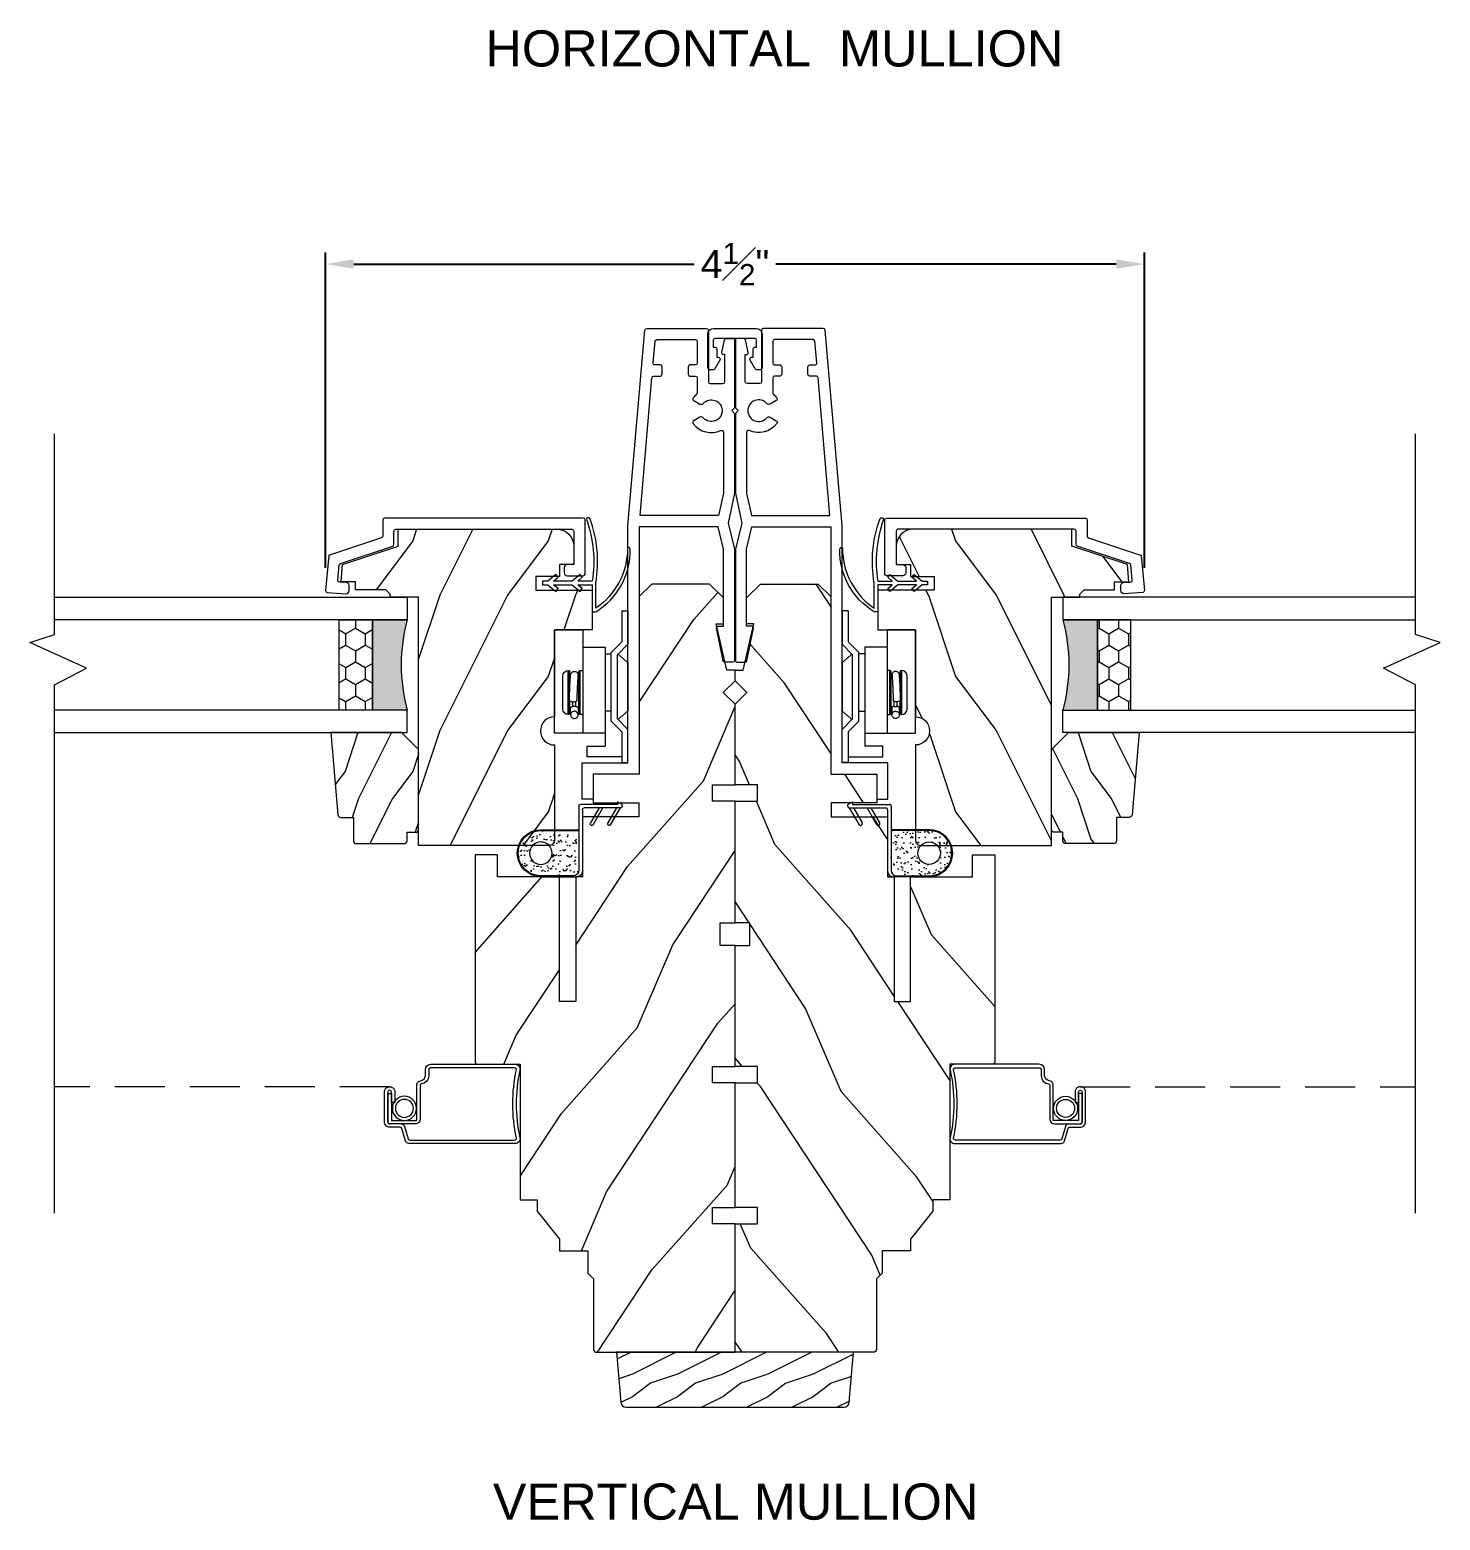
# Model space of a CAD drawing. Extents: x 77.4 to 85.2, y 4.6 to 21.3.
# Drawn here: x 77.38 to 85.18, y 4.63 to 12.88 of the extents above; entities that cross this region are included whole.
import ezdxf

# ---------------------------------------------------------------- set-up
doc = ezdxf.new("R2010")
doc.units = 0
doc.header["$MEASUREMENT"] = 0
doc.linetypes.add('DASHED', pattern=[0.4144736842105268, 0.2763157894736845, -0.1381578947368423])
doc.layers.get('0').update_dxf_attribs({"linetype": 'CONTINUOUS'})
doc.layers.get('DEFPOINTS').update_dxf_attribs({"linetype": 'CONTINUOUS'})
doc.layers.add('DIM', color=7, linetype='CONTINUOUS', lineweight=13)
doc.layers.add('PRODUCTS', color=7, linetype='CONTINUOUS', lineweight=13)
doc.styles.add('MECH', font='romans.shx', dxfattribs={"height": 0.5})
doc.styles.get("Standard").update_dxf_attribs({"font": 'arial.ttf'})
doc.dimstyles.get("Standard").update_dxf_attribs({"dimscale": 0, "dimtxt": 0.156, "dimasz": 0.156, "dimexe": 0.063, "dimexo": 0.125, "dimgap": 0.05, "dimtad": 0, "dimdec": 4, "dimzin": 0, "dimdsep": 46, "dimlunit": 4, "dimtxsty": 'Standard', "dimcen": 0.09, "dimclrd": 256, "dimclre": 256, "dimclrt": 256, "dimadec": 0, "dimazin": 0, "dimtfac": 0.75, "dimtdec": 4, "dimtix": 1, "dimtofl": 0, "dimtmove": 0, "dimatfit": 1, "dimfxl": 1, "dimfrac": 1, "dimtolj": 1, "dimtzin": 5, "dimarcsym": 0})
pattern_1 = [(270, (62.99798982438726, 79.09963365532953), (0.05412658749999998, -0.09375000000000001), [0.0625, -0.125]), (29.99999999999998, (62.99798982438726, 79.09963365532953), (0.05412658785479115, 0.09374999979516122), [0.06249999999999988, -0.1249999999999998]), (329.9999999999999, (62.99798982438726, 79.09963365532953), (0.1082531753547911, -2.048387838921289e-10), [-0.125, 0.06249999999999999])]

# ---------------------------------------------------------------- blocks, each defined once
blk = doc.blocks.new('*D17')
at = {"layer": 'DEFPOINTS', "color": 0, "ltscale": 2, "transparency": 16777216}
for p in [(83.54640522124826, 11.58232051221852), (79.01687105980093, 9.776795660800161), (83.54640522124826, 9.775892405094432)]:
    blk.add_point(p, dxfattribs=at)
at = {"layer": 'DIM', "lineweight": -2, "ltscale": 2, "transparency": 16777216}
for p, q in [((79.01687105980093, 9.901795660800161), (79.01687105980093, 11.64532051221852)), ((83.54640522124826, 9.900892405094432), (83.54640522124826, 11.64532051221852)), ((79.17287105980094, 11.58232051221852), (81.05512005090854, 11.58232051221852)), ((83.39040522124826, 11.58232051221852), (81.50811527601086, 11.58232051221852))]:
    blk.add_line(p, q, dxfattribs=at)
at = {"layer": 'DIM', "ltscale": 2, "transparency": 16777216}
for points in [[(79.17287105980094, 11.60832051221852), (79.17287105980094, 11.55632051221852), (79.01687105980093, 11.58232051221852)], [(83.39040522124826, 11.60832051221852), (83.39040522124826, 11.55632051221852), (83.54640522124826, 11.58232051221852)]]:
    blk.add_solid(points, dxfattribs=at)
at = {"layer": 'DIM', "ltscale": 2, "transparency": 16777216, "insert": (81.2816176634597, 11.58232051221852), "char_height": 0.156, "attachment_point": 5}
blk.add_mtext('\\A1;4{\\H0.750000x;\\S1#2;}"', dxfattribs=at)
blk = doc.blocks.new('Frame-Colonial-Vert Profile-C-WC BLOCK')
at = {"ltscale": 2}
h = blk.add_hatch(dxfattribs=at)
h.set_pattern_fill('WOOD1', color=256, angle=30)
h.set_pattern_definition([(246.8699, (-0.1535898384862244, 1.066025403784439), (1.598076078555546, 3.232050873230267), [0.5, -4.5]), (236.5651, (0.5160254037844387, 1.106217782649107), (-0.366024019841683, -1.366026116725422), [1.118034, -1.118034]), (228.4349, (0.7660254037844387, 0.6732050807568877), (-1.232051982326068, -1.86602423823122), [0.6324559999999999, -2.529822])])
h.paths.add_polyline_path([(1.189000129699707, -0.8429985046386719), (1.095000267028809, -0.8429985046386719), (1.095000267028809, -0.779998779296875), (0.9700002670288086, -0.625), (0.9700002670288086, -0.5620002746582031), (0.814000129699707, -0.5620002746582031), (0.814000129699707, -0.437000274658203), (0.7820005416870117, -0.4059982299804686), (0.7820005416870117, -0.01599508566084595, 0.4142310210248008), (0.7660007476805487, 0), (0, 0), (0, -0.711359977722168), (0.125, -0.711359977722168), (0.125, -0.7563600540161133), (0.125, -0.8013601303100586), (0, -0.8013601303100586), (0, -1.490641593933105), (0.125, -1.490641593933105), (0.125, -1.535641670227051), (0.125, -1.580641746520996), (0, -1.580641746520996), (0, -2.250999999999976), (0.08199999999999363, -2.250999999999976), (0.08199999999999363, -2.375999999999976), (-1.110223024625157e-16, -2.375999999999976), (0, -3.049204038146968), (0.125, -3.049204038146968), (0.125, -3.094206038146979), (0.125, -3.139204038146943), (-1.110223024625157e-16, -3.139204038146943), (0, -3.584999084472657), (0.06499958038330089, -3.649999618530273), (0, -3.715000152587891), (-1.110223024625157e-16, -3.774005889892578), (0.04599952697753906, -3.774005889892578), (0.1040019989013672, -4.02900505065918), (0.06400203704833984, -4.02900505065918), (0.06400203704833984, -4.173004150390625), (0.1409978866577147, -4.25), (0.4609997329712315, -4.25), (0.5299997329711914, -4.180999999999982), (0.5299997329711914, -3.197998046875), (0.7839994430541992, -3.197998046875), (0.7839994430541992, -3.040000915527344), (0.531285285949707, -3.040000915527344), (0.531285285949707, -2.961997985839844), (0.8442850112915039, -2.961997985839844), (0.8442850112915039, -2.631000518798828), (0.8812848739624428, -2.631000518798828), (0.8812848739624428, -1.94100051879883), (0.9712848739624178, -1.94100051879883), (0.9712848739624178, -2.631000518798828), (1.313284873962402, -2.631000518798828), (1.313284873962402, -2.750999450683594), (1.438284873962402, -2.750999450683594), (1.438284873962402, -2.592998504638672), (1.438284873962402, -1.608997344970881, 0.41412871271231), (1.4222813980378, -1.592998504638672), (1.189000129699707, -1.592998504638672)])
blk.add_lwpolyline([(0.8442850112915039, -2.961997985839844), (0.8442850112915039, -2.631000518798828), (0.8812848739624428, -2.631000518798828), (0.8812848739624428, -1.94100051879883), (0.9712848739624178, -1.94100051879883), (0.9712848739624178, -2.631000518798828), (1.313284873962402, -2.631000518798828), (1.313284873962402, -2.750999450683594), (1.438284873962402, -2.750999450683594), (1.438284873962402, -2.592998504638672), (1.438284873962402, -1.608997344970703, 0.4141287127112057), (1.422281398037683, -1.592998504638672), (1.189000129699707, -1.592998504638672), (1.189000129699707, -0.8429985046386719), (1.095000267028809, -0.8429985046386719), (1.095000267028809, -0.779998779296875), (0.9700002670288086, -0.625), (0.9700002670288086, -0.5620002746582031), (0.814000129699707, -0.5620002746582031), (0.814000129699707, -0.4370002746582031), (0.7820005416870117, -0.4059982299804688), (0.7820005416870117, -0.01599884033203125, 0.4142997689483557), (0.7660007476806641, 0), (0.7660007476806641, 0), (0.7660007476806641, 0), (0, 0), (0, 0), (0, 0), (0, -0.711359977722168), (0.125, -0.711359977722168), (0.125, -0.7563600540161133), (0.125, -0.8013601303100586), (0, -0.8013601303100586), (0, -1.490641593933105), (0.125, -1.490641593933105), (0.125, -1.535641670227051), (0.125, -1.580641746520996), (0, -1.580641746520996), (0, -2.250999999999976), (0.08199999999999363, -2.250999999999976), (0.08199999999999363, -2.375999999999976), (0, -2.375999999999976), (0, -3.049204038146968), (0.125, -3.049204038146968), (0.125, -3.094206038146979), (0.125, -3.139204038146943), (0, -3.139204038146943), (0, -3.584999084472656), (0.06499958038330078, -3.649999618530273), (0, -3.715000152587891), (0, -3.774005889892578), (0.04599952697753906, -3.774005889892578), (0.1040019989013672, -4.02900505065918), (0.06400203704833984, -4.02900505065918), (0.06400203704833984, -4.173004150390625), (0.1409978866577148, -4.25), (0.4609997329712314, -4.25), (0.5299997329711914, -4.180999999999983), (0.5299997329711914, -3.197998046875), (0.7839994430541992, -3.197998046875), (0.7839994430541992, -3.040000915527344), (0.531285285949707, -3.040000915527344), (0.531285285949707, -2.961997985839844)], format="xyb", close=True)
blk = doc.blocks.new('Sash-Profile-C-WC Narrow BLOCK')
at = {"ltscale": 2}
h = blk.add_hatch(dxfattribs=at)
h.set_pattern_fill('WOOD1', color=256, scale=0.75, style=0)
h.set_pattern_definition([(216.8699, (0.3, 0.75), (2.249999938368339, 1.500000092447488), [0.375, -3.375]), (206.5651, (0.75, 0.5249999999999999), (-0.7499993684556807, -0.7500009820472855), [0.8385255, -0.8385255]), (198.4349, (0.75, 0.15), (-1.500000325944721, -0.749998802417031), [0.474342, -1.8973665])])
edge = h.paths.add_edge_path()
edge.add_line((-0.375, -0.326000000000036), (-0.3749999999999716, -0.4822504272460861))
edge.add_line((-0.3749999999999716, -0.4822504272460861), (-0.3597188162640634, -0.4822504272460861))
edge.add_line((-0.3597188162640634, -0.4822504272460861), (-0.3347188162640578, -0.5072504272460634))
edge.add_line((-0.3347188162640578, -0.5072504272460634), (-0.3347188162640578, -0.6739999999999924))
edge.add_line((-0.3347188162640578, -0.6739999999999924), (-0.2899999999999636, -0.6739999999999924))
edge.add_line((-0.2899999999999636, -0.6739999999999924), (-0.2899999999999636, -0.7537784979566737))
edge.add_line((-0.2899999999999636, -0.7537784979566737), (-0.1938173452905971, -0.7463158852398095))
edge.add_line((-0.1938173452905971, -0.7463158852398095), (-0.09399999999996567, -0.4390000000000072))
edge.add_line((-0.09399999999996567, -0.4390000000000072), (2.842170943040401e-14, -0.4390000000000072))
edge.add_line((2.842170943040401e-14, -0.4390000000000072), (0, 0.4390000000000072))
edge.add_arc((-0.09399999999999673, 0.4390000000000045), 0.09399999999999673, 1.624113028832491e-12, 89.9999999999984)
edge.add_line((-0.09399999999999409, 0.5330000000000013), (-0.1949999999999648, 0.5330000000000013))
edge.add_line((-0.1949999999999648, 0.5330000000000013), (-0.1949999999999648, 0.4529999999999887))
edge.add_line((-0.1949999999999648, 0.4529999999999887), (-0.2609999999999673, 0.4529999999999887))
edge.add_line((-0.2609999999999673, 0.4529999999999887), (-0.2609999999999673, 0.3229999999999933))
edge.add_line((-0.2609999999999673, 0.3229999999999933), (-0.3359999999999559, 0.3229999999999933))
edge.add_line((-0.3359999999999559, 0.3229999999999933), (-0.3359999999999559, 0.6350000000000051))
edge.add_line((-0.3359999999999559, 0.6350000000000051), (-0.5569999999999595, 0.6350000000000051))
edge.add_line((-0.5569999999999595, 0.6350000000000051), (-0.5569999999999595, 0.4260000000000019))
edge.add_line((-0.5569999999999595, 0.4260000000000019), (-1.037000000000035, 0.4260000000000019))
edge.add_arc((-1.115000000000038, 0.4260000000000019), 0.07800000000000296, -180, 0, ccw=False)
edge.add_line((-1.19300000000004, 0.4260000000000019), (-1.717999999999989, 0.4260000000000304))
edge.add_arc((-1.717999999999995, 0.3940000000000249), 0.03200000000000541, 89.99999999999046, 180.0000000000094)
edge.add_line((-1.75, 0.3940000000000197), (-1.749999999999972, -0.3260000000000076))
edge.add_line((-1.749999999999972, -0.3260000000000076), (-0.375, -0.326000000000036))
at = {"linetype": 'Continuous'}
blk.add_lwpolyline([(-0.375, -0.326000000000036), (-0.3749999999999716, -0.4822504272460861), (-0.3597188162640634, -0.4822504272460861), (-0.3347188162640578, -0.5072504272460634), (-0.3347188162640578, -0.6739999999999924), (-0.2899999999999636, -0.6739999999999924), (-0.2899999999999636, -0.7537784979566737), (-0.1938173452905971, -0.7463158852398095), (-0.09399999999996567, -0.4390000000000072), (2.842170943040401e-14, -0.4390000000000072), (0, 0.4390000000000072, 0.4142135623730786), (-0.09399999999999409, 0.5330000000000013), (-0.1949999999999648, 0.5330000000000013), (-0.1949999999999648, 0.4529999999999887), (-0.2609999999999673, 0.4529999999999887), (-0.2609999999999673, 0.3229999999999933), (-0.3359999999999559, 0.3229999999999933), (-0.3359999999999559, 0.6350000000000051), (-0.5569999999999595, 0.6350000000000051), (-0.5569999999999595, 0.4260000000000019), (-1.037000000000035, 0.4260000000000019, -1), (-1.19300000000004, 0.4260000000000019), (-1.717999999999989, 0.4260000000000304, 0.4142135623731917), (-1.75, 0.3940000000000197), (-1.749999999999972, -0.3260000000000076)], format="xyb", close=True, dxfattribs=at)
blk = doc.blocks.new('3566-Sash-Narrow BLOCK')
blk.add_lwpolyline([(-0.1452602907973528, -0.8588859472698935), (-0.1443570350916161, -0.8588072347461875), (-0.3381236048428207, -0.8756926589046614, -0.4203264625170721), (-0.3489816609256025, -0.8664506203914115), (-0.3562143223697944, -0.7630187429303845, -0.4348123749609328), (-0.3402866417665109, -0.745938396628155), (-0.3102762109102741, -0.745938396628155, -0.3939104756149421), (-0.2943485303069906, -0.7607911990779002), (-0.2916685941539754, -0.7991160715913601, 0.4203264625170764), (-0.2808105380711936, -0.8083581101046136), (-0.1972215707850182, -0.800266544044927, 0.2965835828286902), (-0.188713746331473, -0.7934825905182947), (-0.09255150775646825, -0.5042889654842106, -0.3230253044241456), (-0.08308218158319391, -0.497458582901853), (-0.00997910898499299, -0.4974585829018565, 0.4142135623731037), (0, -0.4874794739168635), (0, 0.4874794739168635, 0.4142135623730951), (-0.00997910898499299, 0.497458582901853), (-0.1856114271208753, 0.497458582901853, 0.4142135623730993), (-0.1955905361058399, 0.4874794739168635), (-0.1955905361058399, 0.4605358796573853, -0.4142135623731004), (-0.2115571104818343, 0.4445693052813979), (-0.2414944374368133, 0.4445693052813979, -0.4142135623730869), (-0.2574610118128078, 0.4605358796573853), (-0.2574610118128078, 0.5493499496238137, -0.4142135623731037), (-0.2474819028278148, 0.5593290586088031), (0.0518913667219465, 0.5593290586088031, -0.4142135623730951), (0.06187047570693949, 0.5493499496238137), (0.06187047570693949, -0.5493499496238137, -0.4142135623730951), (0.0518913667219465, -0.5593290586088031), (-0.03845600471200328, -0.5593290586088031, 0.328454825572407), (-0.04798532591232174, -0.5663459634152588)], format="xyb", close=True)
blk = doc.blocks.new('Glazing Bead-2227-Casement BLOCK')
at = {"ltscale": 2}
h = blk.add_hatch(dxfattribs=at)
h.set_pattern_fill('WOOD1', color=256, scale=0.375)
h.set_pattern_definition([(216.8699, (0.15, 0.375), (1.124999969184169, 0.7500000462237438), [0.1875, -1.6875]), (206.5651, (0.375, 0.2625), (-0.3749996842278404, -0.3750004910236427), [0.41926275, -0.41926275]), (198.4349, (0.375, 0.07500000000000001), (-0.7500001629723605, -0.3749994012085155), [0.237171, -0.9486832500000001])])
h.paths.add_polyline_path([(5.551115123125783e-17, 0.3909999999999982), (-0.09399999999999409, 0.4849999999999994), (-0.5350000000000072, 0.4849999999999994, 0.4142135623730951), (-0.5510000000000161, 0.4689999999999905), (-0.5510000000000161, 0.421999999999997), (-0.5980000000000096, 0.421999999999997, 0.4142135623730951), (-0.6140000000000043, 0.4060000000000024), (-0.6140000000000043, 0.1409999999999947, 0.4142135623730951), (-0.5980000000000096, 0.125), (-0.4689999999999941, 0.125), (-0.4689999999999941, 0.05484215458977448, 0.3923998367047263), (-0.4541996214292116, 0.03888718958114623), (0, 5.551115123125783e-17)])
blk.add_lwpolyline([(-0.5980000000000132, 0.421999999999997), (-0.5510000000000161, 0.421999999999997), (-0.5510000000000161, 0.4690000000000012, -0.414213562373095), (-0.5349999999999966, 0.4849999999999994), (-0.09399999999999409, 0.4849999999999994), (0, 0.3909999999999982), (0, 0), (-0.4541996214292112, 0.03888718958114623, -0.3923998367046706), (-0.4689999999999941, 0.05484215458977104), (-0.4689999999999941, 0.125), (-0.5980000000000132, 0.125, -0.414213562373095), (-0.6140000000000043, 0.1409999999999982), (-0.6140000000000043, 0.4059999999999988, -0.414213562373095)], format="xyb", close=True)
blk = doc.blocks.new('C-WC-Sash WS BLOCK')
at = {"linetype": 'Continuous'}
blk.add_lwpolyline([(0.1695594787597656, 0), (0.1695594787597656, -0.08043418959009063), (0.1910781860351562, -0.05503368377685458), (0.2069091796875, -0.06725406646728516), (0.1695613861083984, -0.1113424301147452), (0.1695613861083984, -0.2140903472900391), (0.1910781860351562, -0.1886920928955078), (0.2069091796875, -0.2009124755859375), (0.1695613861083984, -0.2450008392333984), (0.1695613861083984, -0.2750015258789062), (0.1495609283447266, -0.2750015258789062), (0.1495609283447266, -0.2450008392333984), (0.112213134765625, -0.2009124755859375), (0.1280441284179688, -0.1886920928955078), (0.1495609283447266, -0.21409034729004), (0.1495609283447266, -0.1113424301147479), (0.112213134765625, -0.06725406646728427), (0.1280441284179688, -0.05503368377685458), (0.1495609283447266, -0.0804319381713885), (0.1495609283447266, -8.881784197001252e-16), (0, 0), (0, 0.01899909973144531, -0.2689186551245049), (0.3458986282348633, 0.2095889474290482, -0.8383699535702687), (0.3513813018798828, 0.1949071313279731, 0.2502957280725493), (0.02000045776367188, 0.01899909973144531), (0.158787727355957, 0.01899909973144531, -0.1315983022414413), (0.5167245864868164, -0.01290893554687411, -0.6866385704411319), (0.5112552642822266, -0.03154945373535156, 0.1242058799348433)], format="xyb", close=True, dxfattribs=at)
blk = doc.blocks.new('Weather Strip-Casement Frame-Vert BLOCK')
h = blk.add_hatch()
h.set_pattern_fill('AR-SAND', color=256, scale=0.03, style=0)
h.set_pattern_definition([(37.50000000000001, (-277.8777295655356, 6.981486637016759), (-0.001889800743288245, 0.05780471307039476), [0, -0.0456, 0, -0.051, 0, -0.04875]), (7.499999999999999, (-277.8777295655356, 6.981486637016759), (0.05309330115803181, 0.0846643819568922), [0, -0.0246, 0, -0.0411, 0, -0.01575]), (327.5, (-277.9146295655356, 6.981486637016759), (0.09342425585254485, 0.0001697716061089483), [0, -0.015, 0, -0.054, 0, -0.0705]), (317.5, (-277.9146295655356, 6.981486637016759), (0.0901837981371688, 0.02633026694802748), [0, -0.0075, 0, -0.03539999999999999, 0, -0.0405])])
h.paths.add_polyline_path([(-0.02000052981611045, 0.3349997537410001, 0.4142135623730949), (-0.05000186221292324, 0.3650010861378129), (-0.2300041855963204, 0.3650010861329958, 1), (-0.2300041855930307, 0.1150001854227881), (-0.02000052982094759, 0.1150001854373413)])
h.paths.add_polyline_path([(-0.2925041855929749, 0.2400006357778919, -1), (-0.1675041855929749, 0.2400006357778919, -1)], flags=16)
at = {"linetype": 'Continuous'}
for p, q in [((-0.05000132455239736, 0.3650010861329953), (-0.230002278230188, 0.3650010861329953)), ((-0.2300003708746772, 0.3699983575549828), (-0.03000079473144979, 0.3699983575549828)), ((-0.02000052982094758, -0.02000052982097422), (-0.02000052982094758, 0.3350002914015366)), ((0, -8.881784197001252e-16), (0, 0.3400013775345307)), ((-0.230002278230188, 0.1150001854373413), (-0.02000052982094758, 0.1150001854373413)), ((-0.2300003708746772, 0.1099990993043445), (-0.02000052982094758, 0.1099990993043445)), ((0.04812448673595782, 0.0854914884260598), (0.04958933576347135, 0.08622772765082587)), ((0.05877706722901621, 0.08348685779075105), (0.1131462358869157, -0.010000264910488)), ((0.1447225062651682, 0.08466369613707503), (0.146250298024313, 0.08557159735725328)), ((0.1558729065449143, 0.0830691469352498), (0.2099998410537296, -0.010000264910488)), ((0.09260210974713345, -0.010000264910488), (0.04437844052495166, 0.07292201565091005)), ((0.1894557149139473, -0.010000264910488), (0.1415353152170269, 0.07239940024265756)), ((0.1938502619964879, -0.03000079473146045), (-0.01000026491044537, -0.03000079473146045)), ((0.2099998410537296, -0.010000264910488), (0.01000026491050221, -0.010000264910488)), ((0.2200001059642318, -0.03000079473146045), (0.1938502619964879, -0.04478089253641304)), ((0.1938502619964879, -0.04478089253641304), (0.1938502619964879, -0.03000079473146045)), ((0.2200001059642318, -0.02000052982097422), (0.2200001059642318, -0.03000079473146045))]:
    blk.add_line(p, q, dxfattribs=at)
blk.add_circle((-0.2300041855929749, 0.2400006357778919), 0.0625)
for centre, radius, start, end in [((-0.2300003708746772, 0.2399987284296632), 0.129999629125319, 90, 270), ((-0.2300041855929749, 0.2400006357778919), 0.1250004503551038, 89.99999999666495, 270.0008742675488), ((-0.05000186221292324, 0.3349997537410001), 0.03000133239681281, 0.001026810377740836, 89.99897318962074), ((-0.0300013324590509, 0.3399989323566128), 0.0300013325586931, 0.004669738411206273, 89.99897306156967), ((0.0521579947732107, 0.077446444426295), 0.008999551102398041, 116.6276099089377, 210.1814022692647), ((0.05272367277166268, 0.07996477367681276), 0.007003474920470402, 30.19239483999417, 116.5859789642918), ((0.1493146305234063, 0.07692403065390341), 0.00899944592708047, 120.6816456020791, 210.1832767663523), ((0.1498208065897302, 0.07954917223716684), 0.007001295290346456, 30.18280166815399, 120.66238333239), ((0.009999358653203672, -9.062573118612249e-07), 0.009999358694243463, 179.9948071950625, 270.0051928049315), ((-0.01000117116780075, -0.02000143607828697), 0.009999358694243463, 179.9948071950625, 270.0051928049315), ((0.2100007473110281, -0.01999962356366325), 0.009999358694242573, 359.9948071950623, 90.00519280493148)]:
    blk.add_arc(centre, radius, start, end, dxfattribs=at)
blk = doc.blocks.new('C-WC-FRAME CLADDING (JAMB w BM)')
blk.add_lwpolyline([(-0.4928906055037032, -1.389000000000067), (-0.5279999999995084, -1.244000000000142), (-0.5279999999995084, -0.6290000000000191, -0.414213562373147), (-0.5179999999995175, -0.6190000000000282), (-0.4741896023439836, -0.6190000000000282, -0.3572261466048653), (-0.4643857804598497, -0.6270289402685876), (-0.4281757554825276, -0.8071333935417897, -0.4703402862644739), (-0.4379999999995334, -0.8190000000000168), (-0.4659999999996103, -0.8190000000000168), (-0.4659999999996103, -1.244000000000199), (-0.4365037768262141, -1.369000000000028), (0, -1.369000000000028), (0, 0), (0.2539999999999623, 0), (0.2539999999999623, 0.1379999999999768), (0.3159999999999741, 0.1379999999999768), (0.3159999999999741, -0.06200000000001182), (0.06200000000001182, -0.06200000000001182), (0.06200000000001182, -1.375999999999976), (-0.0319718355377745, -2.456930070967076, -0.3871887601088884), (-0.04192848999576881, -2.466000000000008), (-0.3729999999997062, -2.465999999999951, -0.4142135623730951), (-0.3829999999996971, -2.45599999999996), (-0.3829999999996971, -2.171000000000276, 0.414213562373043), (-0.392999999999688, -2.161000000000286), (-0.4629999999996244, -2.161000000000286, 0.4142135623730951), (-0.4729999999996153, -2.171000000000276), (-0.4729999999996153, -2.32100000000014), (-0.4670029040022996, -2.32100000000014, -0.4740205020356507), (-0.4572018392470909, -2.332984724077789), (-0.4713768997028751, -2.402984724077726, -0.356833230770885), (-0.4811779644580838, -2.411000000000058), (-0.5179999999995175, -2.411000000000058, -0.4142135623730951), (-0.5279999999995084, -2.401000000000067), (-0.5279999999995084, -2.026000000000465), (-0.5129999999995221, -2.011000000000422), (-0.5279999999995084, -1.996000000000436), (-0.5279999999995084, -1.556990195135768, -0.04938898902105721), (-0.5278058067564189, -1.555029033784422), (-0.4928906055037032, -1.389000000000067)], format="xyb")
blk.add_lwpolyline([(-0.30239254687109, -1.955223660930926, 0.4406487575339165), (-0.2992133099846228, -1.940810139651376, 0.3662473251387003), (-0.4516818181813846, -1.900960797744915, -0.551932892222722), (-0.4659999999996103, -1.891941191002672), (-0.4659999999996103, -1.556990195135768, -0.04938898902115872), (-0.4658058067565207, -1.555029033784422), (-0.4379999999996471, -1.430999999999983), (-0.005407572093588442, -1.430999999999983), (-0.06958098088597353, -2.192930070967293, -0.3871887601088884), (-0.07953763534402469, -2.202000000000226), (-0.117024036853536, -2.202000000000226, 0.414213562373121), (-0.1270240368535269, -2.212000000000216), (-0.1270240368535269, -2.25400000000019, 0.4142135623731212), (-0.117024036853536, -2.264000000000181), (-0.0871974190214928, -2.264000000000181, -0.4417648538639267), (-0.07724076456349849, -2.27493007096723), (-0.08845020409148674, -2.394930070967121, -0.3871887601088884), (-0.09840685854948106, -2.404000000000053), (-0.3109999999997513, -2.404000000000053, -0.4142135623729389), (-0.3209999999997422, -2.394000000000062), (-0.3209999999997422, -2.274000000000171, -0.4142135623730951), (-0.3109999999997513, -2.264000000000181), (-0.2809999999997785, -2.264000000000181, 0.4142135623730951), (-0.2709999999997876, -2.25400000000019), (-0.2709999999997876, -2.212000000000216, 0.4142135623730951), (-0.2809999999997785, -2.202000000000226), (-0.3109999999997513, -2.202000000000226, -0.414213562373069), (-0.3209999999997422, -2.192000000000235), (-0.3209999999997422, -2.10938699101024, -0.2134217652832862), (-0.3176666666664119, -2.101933431085229, 0.05707814511781176), (-0.2992133099846228, -2.081189860349525, 0.4406487575335143), (-0.30239254687109, -2.066776339069975), (-0.3353603896929371, -2.047742346142115, 0.3563939586925249), (-0.3540883117542535, -2.050786181759179, -2.636887572711157), (-0.3540883117543103, -1.971213818241665, 0.3563939586924472), (-0.3353603896929371, -1.974257653858729)], format="xyb", close=True)
blk = doc.blocks.new('Screen-Frame Aluminum BLOCK')
blk.add_lwpolyline([(0.1086269361397569, -0.630270928801167, 0.333390721706602), (0.09435402392884384, -0.6111084533489475), (0.026136456105462, -0.5907202733011445, -0.3343656451637382), (0.01900000000000546, -0.5811390355750348), (0.01900000000000546, -0.003000000000042746, -0.3796156333285436), (0.03000000000000114, 0.007999999999981355, 0.1096236335789763), (0.4080000000000155, 0.007999999999981355, -0.3819406603298541), (0.4190000000000111, -0.003000000000014325), (0.4190000000000111, -0.4664841322398274, -0.3793587876943186), (0.4080000000000155, -0.4774841322398515), (0.3749778618868618, -0.4774841322398515, 0.3879487536236223), (0.3292287432446983, -0.5186501202151987, -0.450039698228427), (0.3222279288151242, -0.5244841322398486), (0.1376269361397533, -0.5244841322398486, 0.428927624524485), (0.1086269361397569, -0.5534841322398449), (0.1086269361397569, -0.6944841322398361, 0.4649657458081206), (0.1176269361397715, -0.7034841322398222), (0.2768601893226048, -0.7034841322398222), (0.2768601893226048, -0.6844841322398452), (0.1276269361397624, -0.6844841322398452), (0.1276269361397624, -0.5434841322398256), (0.3180000000000121, -0.5434841322398256, 0.4500136066845264), (0.3480000000000132, -0.5184841322398483, -0.3297948542621193), (0.3740000000000236, -0.4964841322398286), (0.4080000000000155, -0.4964841322398286, 0.414213562373095), (0.4380000000000166, -0.4664841322398274), (0.4380000000000166, -2.208886081689343e-05, 0.500619868924907), (0.4070486091093528, 0.02696364646840266, -0.1115300309248687), (0.0309559130529351, 0.02698476663633187, 0.4975730943278163), (0, 0), (0, -0.5875874011301505, 0.3314939011365562), (0.01427291221020255, -0.6067498765821426), (0.08249048003466442, -0.6271380566331004, -0.331493901136544), (0.08962693613975148, -0.6367192943590965), (0.0896269361397799, -0.6924841322398549, 0.414213562373095), (0.1196269361397526, -0.7224841322398561), (0.2842279288151133, -0.7224841322398277, 1.054015662654757), (0.2842279288151133, -0.6654841322398397), (0.2262626903878697, -0.6654841322398397), (0.2262626903878697, -0.6844841322398452), (0.285227928815118, -0.6844841322398452, -1.067592559345529), (0.285227928815118, -0.7034841322398222), (0.1186269361397763, -0.7034841322398506, -0.4292392643948575), (0.1086269361397569, -0.6924841322398265)], format="xyb")
at = {"ltscale": 2}
blk.add_circle((0.194261323917658, -0.6122554400368161), 0.06663438777788927, dxfattribs=at)
blk.add_circle((0.194261323917658, -0.6122554400368161), 0.049809)
blk = doc.blocks.new('1.3125 INT MULL COVER & SIMULITE')
at = {"ltscale": 2}
h = blk.add_hatch(dxfattribs=at)
h.set_pattern_fill('WOOD1', color=256, scale=0.25, style=0)
h.set_pattern_definition([(216.8699, (-16.43674128462442, 92.14056527272254), (0.749999979456113, 0.5000000308158292), [0.125, -1.125]), (206.5651, (-16.28674128462433, 92.06556527272255), (-0.2499997894852269, -0.2500003273490952), [0.2795085, -0.2795085]), (198.4349, (-16.28674128462433, 91.94056527272255), (-0.5000001086482403, -0.249999600805677), [0.158114, -0.6324555000000001])])
h.paths.add_polyline_path([(-0.656041402988656, 0), (-0.6318768741913418, -0.2762018280251923, 0.3888787318530178), (-0.6009948385504965, -0.3045000000000186), (0.6014097554610683, -0.3045000000000186, 0.388878731852925), (0.6322917911019125, -0.2762018280252023), (0.6564563198993165, 0)])
blk.add_lwpolyline([(0.6564585970113441, 0), (-0.6560414029886559, 0), (-0.6318768741913416, -0.2762018280251937, 0.3888787318529875), (-0.6009948385504984, -0.3045000000000186), (0.60140975546107, -0.3045000000000186, 0.3888787318529902), (0.6322917911019132, -0.2762018280251937), (0.6564608654583637, 5.195597765350612e-05)], format="xyb", dxfattribs=at)
blk = doc.blocks.new('MULL COVER')
at = {"linetype": 'Continuous'}
blk.add_lwpolyline([(-0.1200001239776611, 0.01000022888183594), (-0.1200001239776611, 0.04899978637695312), (-0.1099998950958252, 0.04899978637695312, 0.4141712792022145), (-0.09999966621398926, 0.05900001525878906), (-0.09999966621398926, 0.1049995422363281), (-0.09232115745544434, 0.1049995422363281, 0.577400806287009), (-0.08366084098815918, 0.1199989318847656), (-0.111950159072876, 0.1690006256103516, 0.2680309842030749), (-0.1206104755401611, 0.1739997863769531), (-0.1399996280670166, 0.1739997863769531, 0.4141712792022145), (-0.1499998569488525, 0.1639995574951172), (-0.1499998569488525, -0.02300071716308594, 0.4142067381344207), (-0.1179993152618408, -0.05500030517578125), (0.1180002689361572, -0.05500030517578125, 0.4142023737285856), (0.1500003337860107, -0.02300071716308594), (0.1500003337860107, 0.1639995574951172, 0.4141712792022146), (0.1400001049041748, 0.1739997863769531), (0.1206109523773193, 0.1739997863769531, 0.2680309842030629), (0.1119506359100342, 0.1690006256103516), (0.08366084098815918, 0.1199989318847656, 0.577400806287009), (0.09232115745544434, 0.1049995422363281), (0.1000001430511475, 0.1049995422363281), (0.1000001430511475, 0.05900001525878906, 0.4141712792022145), (0.1100003719329834, 0.04899978637695312), (0.1200001239776611, 0.04899978637695312), (0.1200001239776611, 0.01000022888183594, -0.4141712792022145), (0.1099998950958252, 0), (-0.1099998950958252, 0, -0.4140759107381481)], format="xyb", close=True, dxfattribs=at)
blk = doc.blocks.new('FRCH CSMT ADJ STUD')
at = {"ltscale": 2}
for p, q in [((-0.733877711198204, 0.3930453482698653), (-0.7338777111982039, 0.4279971932046322)), ((-0.7338777111982039, 0.4279971932046322), (-0.549622383823646, 0.4279971932046323)), ((-0.1813917844220327, 0.4279971932046323), (-0.4474660435608371, 0.4279971932046323)), ((0.1060185324658391, 0.4279971932046323), (-0.07923544415922379, 0.4279971932046323)), ((-0.5699591116182319, 0.1777073925338613), (-0.5699591116182319, 0.02139750563802081)), ((-4.295824567235318e-06, 0.0213975056380066), (-4.295824567179807e-06, 0.1777097104814089)), ((-0.5699591116182319, 0.02139750563802081), (-4.295824567235318e-06, 0.0213975056380066))]:
    blk.add_line(p, q, dxfattribs=at)
at = {"linetype": 'Continuous', "lineweight": 15}
for p, q in [((-0.549622383823646, 0.4279971932046323), (-0.4906997344815522, 0.3690754226968096)), ((-0.1381580935022271, 0.3690754226968096), (-0.07923544415922379, 0.4279971932046323)), ((0.1060185324658391, 0.3930453482698653), (0.1060185324658391, 0.4279971932046323)), ((-0.5641008938146683, 0.3930453482698653), (-0.733877711198204, 0.3930453482698653)), ((-0.5051782444725745, 0.3341212342024704), (-0.5641008938146683, 0.3930453482698653)), ((-0.5051782444725745, 0.3341212342024704), (-0.1236795835112048, 0.3341212342024704)), ((-0.4906997344815522, 0.3690754226968096), (-0.1381580935022271, 0.3690754226968096)), ((-0.449969843837664, 0.3341212342024704), (-0.449969843837664, 0.3025441148076737)), ((-0.1318442515258198, 0.3025441148076737), (-0.1318442515258198, 0.3341212342024704)), ((-0.1236795835112048, 0.3341212342024704), (-0.0647569341682015, 0.3930453482698653)), ((0.1060185324658391, 0.3930453482698653), (-0.0647569341682015, 0.3930453482698653)), ((-0.09589317145042742, 0.3025441148076737), (-0.6422143813645675, 0.3025441148076737)), ((-0.09589317145042742, 0.1777073925338613), (-0.09589317145042742, 0.3025441148076737)), ((-4.295824567179807e-06, 0.1777097104814089), (-0.5699591116182319, 0.1777073925338613)), ((-0.4673980162834255, 0.1633460605130352), (-0.2843036296472405, 0.1633460605130352)), ((-0.4673980162834255, 0.09943016491750711), (-0.2843036296472405, 0.09943016491750711)), ((-0.4673980162834255, 0.09743345230639022), (-0.4508809025565483, 0.09743345230639022)), ((-0.4604074715289812, 0.1563552228139855), (-0.2307093555528468, 0.1563552228139855)), ((-0.4604074715289812, 0.1064210026163295), (-0.3943214399260455, 0.1064210026163295)), ((-0.4508809025565483, 0.09743345230639022), (-0.2237185178528875, 0.09743345230639022)), ((-0.4224573352831271, 0.1393784784993244), (-0.3962050757964448, 0.1393784784993244)), ((-0.4224573352831271, 0.1233977469309906), (-0.3977131562724594, 0.1233977469309906)), ((-0.3125859974662148, 0.1064210026163295), (-0.2307093555528468, 0.1064210026163295)), ((-0.2843036296472405, 0.1633460605130352), (-0.2237185178528875, 0.1633460605130352)), ((-0.2843036296472405, 0.09943016491750711), (-0.2237185178528875, 0.09943016491750711)), ((-0.4374376599308221, 0.06747104534018433), (-0.2536791671491869, 0.06747104534018433))]:
    blk.add_line(p, q, dxfattribs=at)
at = {"linetype": 'Continuous'}
for p, q in [((-0.7024286147629937, 0.3930453482698653), (-0.7024286147629937, 0.2023733760117921)), ((-0.6422143813646244, 0.2023733760117921), (-0.6422143813645675, 0.3025441148076737)), ((-0.5699591116182319, 0.3025441148076737), (-0.5699591116182319, 0.1777073925338613)), ((-0.7024286147629937, 0.2023733760117921), (-0.6422143813646244, 0.2023733760117921))]:
    blk.add_line(p, q, dxfattribs=at)
at = {"linetype": 'Continuous', "lineweight": 15}
for centre, radius, start, end in [((-0.4604073422925126, 0.1633461418857536), 0.00699081193098196, 180.000000000057, 269.9999999998371), ((-0.4604073422925126, 0.09943014708822773), 0.006990811930962446, 89.99999999998046, 179.9999999999707), ((-0.4374375316620558, 0.09743277225105373), 0.02996062256126509, 180.0000000000342, 270.0000000000196), ((-0.439434906500594, 0.1393776438364824), 0.01697768611802834, 1.302755197527456e-11, 90.00000000007164), ((-0.439434906500594, 0.1233986451374989), 0.01697768611806737, 270.0000000000456, 359.9999999999886), ((-0.2516816717825918, 0.1393776438367098), 0.01697768611803184, 89.99999999996743, 140.2938827486387), ((-0.2516816717825918, 0.1233986451374989), 0.01697768611807091, 237.7855435211641, 269.9999999999674), ((-0.2536790466202206, 0.09743277225105373), 0.02996062256126509, 270, 359.9999999999935), ((-0.2307092359897638, 0.1633461418857536), 0.006990811930981073, 270.0000000001954, 0), ((-0.2307092359897638, 0.09943014708822773), 0.006990811930962446, 5.862398388873555e-11, 89.99999999998697)]:
    blk.add_arc(centre, radius, start, end, dxfattribs=at)
for points in [[(-0.4474660435608371, 0.4279971932046323), (-0.4949726291625325, 0.3733477314883515)], [(-0.1338851988212468, 0.3733477314883515), (-0.1813917844220327, 0.4279971932046323)], [(-0.4673980162834255, 0.1777073925338613), (-0.4673980162834255, 0.1633460605130352)], [(-0.2237185178528875, 0.1633460605130352), (-0.2237185178528875, 0.1777073925338613)], [(-0.4673980162834255, 0.09943016491750711), (-0.4673980162834255, 0.09743345230639022)], [(-0.4224573352831271, 0.1393784784993244), (-0.4224573352831271, 0.1233977469309906)], [(-0.2237185178528875, 0.09743345230639022), (-0.2237185178528875, 0.09943016491750711)]]:
    blk.add_open_spline(points, degree=1, dxfattribs=at)
for points, knots in [([(-0.4695637581162941, 0.1106230046257082), (-0.4673300025706908, 0.1108514263907949), (-0.4628623550825637, 0.1113082838687518), (-0.4569197529518192, 0.1148423105591831), (-0.4524025476321754, 0.12004247581784), (-0.4498239102986759, 0.1265346156269374), (-0.4494716829759113, 0.133528701606096), (-0.4513871161353222, 0.1402517491405746), (-0.4553543516731793, 0.1459403484245598), (-0.4609236200067812, 0.1499582558326296), (-0.4674704429881444, 0.1518465240701374), (-0.4742550350475199, 0.1513985569758773), (-0.4805120750634728, 0.1486583329822082), (-0.4855368309736718, 0.143939167773155), (-0.4887628226497895, 0.1377721977844288), (-0.4898264079475325, 0.1308519813417064), (-0.4886071082565309, 0.1239614669639053), (-0.485242900025753, 0.117865785541639), (-0.4801132811163029, 0.1132982914132157), (-0.4745778342767721, 0.1109413506780896), (-0.4709573469663724, 0.1107114842368304), (-0.4695637581162941, 0.1106230046257082)], [0, 0, 0, 0, 0.05368781634054198, 0.1073789109435614, 0.1610586530363781, 0.214748121451623, 0.2684490220066147, 0.3221294816612404, 0.3758149245879846, 0.4295099712864265, 0.4831981792369858, 0.5368833922952438, 0.5905754291276971, 0.6442685009359376, 0.6979564744960814, 0.751642481388677, 0.8053364679971219, 0.8590276191957952, 0.9127063110869201, 0.9663991332685479, 1, 1, 1, 1]), ([(-0.4277924482631192, 0.1515673309540801), (-0.4367168247491122, 0.1515671977256119), (-0.4570978484399006, 0.1515668934653007), (-0.4650878939019663, 0.1515686737652544), (-0.4695792841967545, 0.151569674513425)], [0, 0, 0, 0, 0.4378767534096087, 0.9999999999999999, 0.9999999999999999, 0.9999999999999999, 0.9999999999999999]), ([(-0.4695786983075436, 0.1106230046257082), (-0.4650957592276086, 0.1106217077763034), (-0.4572171810387431, 0.110619428617369), (-0.4370594923394151, 0.110621927581164), (-0.4283716003811264, 0.1106230046257082)], [0, 0, 0, 0, 0.5690035654494866, 0.9999999999999999, 0.9999999999999999, 0.9999999999999999, 0.9999999999999999]), ([(-0.3903142462923483, 0.1036837252338358), (-0.3909404391088742, 0.1037564178700308), (-0.3921928039499676, 0.1039018007290764), (-0.3939892044637077, 0.1070156515265666), (-0.395465957432009, 0.1118909651322468), (-0.39646649836601, 0.1181858329923529), (-0.39687554127255, 0.1251387079964701), (-0.3966471050635505, 0.1319699235329921), (-0.3958072948672111, 0.1379450539986777), (-0.3944483255918954, 0.1422438117858604), (-0.3930098312512769, 0.1445004553197435), (-0.3920601759455735, 0.1443353802653604), (-0.3917350291804382, 0.1442788612109638)], [0, 0, 0, 0, 0.1050373923887375, 0.2100712970421437, 0.3151063941056925, 0.4201434843703979, 0.5251635917309068, 0.6302088822376245, 0.7352352740047806, 0.8402836991428156, 0.9453156970372283, 1, 1, 1, 1]), ([(-0.2502080627282908, 0.1514337480680155), (-0.2511998705877545, 0.1512658847934603), (-0.2531856706919484, 0.1509297885374821), (-0.2629583752432723, 0.1501102948359261), (-0.2775480759528932, 0.1491385458930239), (-0.2972564978118157, 0.1480871470835012), (-0.3204324645149086, 0.1470601227394894), (-0.3446859219675957, 0.1461075415256659), (-0.3689978548191561, 0.1452460622183338), (-0.3842062865697358, 0.1447943482314571), (-0.39177779913922, 0.1445694625767686)], [0, 0, 0, 0, 0.123720622526385, 0.2477137308903662, 0.3732382027048092, 0.5025470837725086, 0.6359285611940473, 0.7646533906780976, 0.8828327706483022, 1, 1, 1, 1]), ([(-0.390601332319477, 0.1036415411647198), (-0.3829708103740472, 0.1038679374994302), (-0.3676497056185895, 0.1043225121650124), (-0.3431929036542556, 0.1051889052980499), (-0.3188329397763141, 0.1061457917250976), (-0.2955879207748353, 0.1071779420985735), (-0.2758539548568137, 0.1082318319913469), (-0.2612802952654079, 0.1092027719312085), (-0.2515548683450675, 0.1100235490400649), (-0.249625811561657, 0.1103577052583518), (-0.2486624853027593, 0.1105245751309525)], [0, 0, 0, 0, 0.1174909276676228, 0.2359066422092709, 0.3647885680278, 0.4982220210920066, 0.627475186858614, 0.752840515058106, 0.8765742803530168, 1, 1, 1, 1]), ([(-0.248586905511786, 0.1514360916275876), (-0.2489232876715164, 0.1515691593651667), (-0.2494520745540854, 0.1517783395263308), (-0.2596197735120427, 0.1516786118345266), (-0.2633193987540494, 0.151642324854933)], [0, 0, 0, 0, 0.636139380610988, 1, 1, 1, 1]), ([(-0.2497841714221636, 0.1104284891955416), (-0.2483018098055823, 0.1105172931927285), (-0.2452435108562554, 0.1107005070377767), (-0.2407234108014222, 0.1122432446145325), (-0.2365007028793684, 0.1148129959135389), (-0.2329624941767747, 0.1183744343547772), (-0.2304169362915331, 0.1226078398319572), (-0.228992086130404, 0.1271202806988043), (-0.2286280686794839, 0.13152790234561), (-0.2292610215127411, 0.136607104389654), (-0.2315239149748436, 0.1421133368155409), (-0.2361370454373741, 0.147288174028958), (-0.2422171207854831, 0.1508193060776506), (-0.2468303626974944, 0.1512817404441051), (-0.2491183076063521, 0.1515110855282131)], [0, 0, 0, 0, 0.06967880178403539, 0.1437561550381299, 0.2208065131544275, 0.2988200394880001, 0.3756078148798553, 0.4490819536326339, 0.5175999616200336, 0.5801537152945209, 0.6862255622024757, 0.7883820047392182, 0.8950477074380502, 1, 1, 1, 1])]:
    blk.add_open_spline(points, degree=3, knots=knots, dxfattribs=at)

msp = doc.modelspace()

# ---------------------------------------------------------------- hatches: boundary and pattern name
at = {"layer": 'PRODUCTS'}
h = msp.add_hatch(dxfattribs=at)
h.set_pattern_fill('HONEY', color=256, scale=0.5, angle=-90.00000000000001, style=0)
h.set_pattern_definition(pattern_1)
h.paths.add_polyline_path([(79.27589005834606, 9.614934103958603), (79.27589005834606, 9.114955669255718), (79.09202643771714, 9.114955669255718), (79.09202643771714, 9.614934103958603)])
h = msp.add_hatch(color=254, dxfattribs=at)
edge = h.paths.add_edge_path()
edge.add_arc((80.39347052851603, 9.364940621476308), 0.9586192239038176, 164.8824504649191, 195.1161897560203)
edge.add_line((79.4680205046764, 9.114954482234165), (79.27588325087201, 9.114958765187051))
edge.add_line((79.2758832508719, 9.114958765187051), (79.27589005861027, 9.614953510791505))
edge.add_line((79.27589005861027, 9.614953510791509), (79.46802643776338, 9.61494872400334))
h = msp.add_hatch(color=254, dxfattribs=at)
edge = h.paths.add_edge_path()
edge.add_arc((82.16976478951533, 9.364940621476308), 0.9586192239038176, -15.116189756020276, 15.117549535080911, ccw=False)
edge.add_line((83.09521481335496, 9.114954482234165), (83.28735206715935, 9.114958765187051))
edge.add_line((83.28735206715946, 9.114958765187051), (83.28734525942109, 9.614953510791505))
edge.add_line((83.28734525942109, 9.614953510791509), (83.09520888026798, 9.61494872400334))
h = msp.add_hatch(dxfattribs=at)
h.set_pattern_fill('HONEY', color=256, scale=0.5, angle=-90.00000000000001, style=0)
h.set_pattern_definition(pattern_1)
h.paths.add_polyline_path([(83.2873452596853, 9.614934103958603), (83.2873452596853, 9.114955669255718), (83.47120888031422, 9.114955669255718), (83.47120888031422, 9.614934103958603)])

# ---------------------------------------------------------------- linework, layer by layer
at = {"layer": 'PRODUCTS', "linetype": 'DASHED'}
for p, q in [((79.37110204520609, 7.031566588912706), (77.51679230066297, 7.031566588912706)), ((83.19213327282527, 7.031566588912706), (85.04644301736839, 7.031566588912706))]:
    msp.add_line(p, q, dxfattribs=at)
at = {"layer": 'PRODUCTS', "ltscale": 2}
for points in [[(77.51679230066297, 6.33228751589419), (77.51679230066297, 9.255413543696648), (77.69374542271207, 9.34654999737046), (77.38039547351563, 9.488841035057646), (77.51679230066297, 9.532376939981475), (77.51679230066297, 10.64313267011249)], [(85.04644301736839, 6.33228751589419), (85.04644301736839, 9.255413543696648), (84.86948989531929, 9.34654999737046), (85.18283984451573, 9.488841035057646), (85.04644301736839, 9.532376939981475), (85.04644301736839, 10.64313267011249)]]:
    msp.add_lwpolyline(points, dxfattribs=at)
at = {"layer": 'PRODUCTS', "linetype": 'Continuous'}
for points in [[(77.51679230066297, 9.739919195551067), (79.46802230160738, 9.739919265642982), (79.46802461918791, 9.614926810948361), (77.51679230066297, 9.614925184655533)], [(85.04644301736839, 9.739919195551067), (83.09521301642398, 9.739919265642982), (83.09521069884345, 9.614926810948361), (85.04644301736839, 9.614925184655533)], [(77.51679230066297, 8.989949544567875), (79.46802502945575, 8.989956269295075), (79.4680264377635, 9.114948724003337), (77.51679230066297, 9.114943555470457)], [(85.04644301736839, 8.989949544567875), (83.09521028857561, 8.989956269295075), (83.09520888026786, 9.114948724003337), (85.04644301736839, 9.114943555470457)]]:
    msp.add_lwpolyline(points, dxfattribs=at)
at = {"layer": 'PRODUCTS'}
for points in [[(79.27589005834606, 9.614934103958603), (79.27589005834606, 9.114955669255718), (79.09202643771714, 9.114955669255718), (79.09202643771714, 9.614934103958603)], [(83.2873452596853, 9.614934103958603), (83.2873452596853, 9.114955669255718), (83.47120888031422, 9.114955669255718), (83.47120888031422, 9.614934103958603)]]:
    msp.add_lwpolyline(points, close=True, dxfattribs=at)
at = {"layer": 'PRODUCTS', "linetype": 'Continuous'}
for points in [[(79.4680264377635, 9.61494872400334, 0.1326901942825107), (79.4680205046764, 9.114954482234165), (79.2758832508719, 9.114958765187051), (79.27589005861027, 9.614953510791509), (79.4680264377635, 9.61494872400334)], [(83.09520888026786, 9.61494872400334, -0.1326901942825107), (83.09521481335496, 9.114954482234165), (83.28735206715946, 9.114958765187051), (83.28734525942109, 9.614953510791509), (83.09520888026786, 9.61494872400334)]]:
    msp.add_lwpolyline(points, format="xyb", close=True, dxfattribs=at)

# ---------------------------------------------------------------- block references
at = {"layer": 'PRODUCTS'}
for name, p, rotation in [('C-WC-FRAME CLADDING (JAMB w BM)', (80.75161792604449, 8.760298755948352), 180), ('C-WC-Sash WS BLOCK', (82.07121301642387, 9.658877564567774), 90), ('3566-Sash-Narrow BLOCK', (82.67067159932576, 10.11491926564298), 90), ('Sash-Profile-C-WC Narrow BLOCK', (82.70621301642386, 10.11491926564298), 90), ('Frame-Colonial-Vert Profile-C-WC BLOCK', (81.28161765901568, 5.562300709073351), 180), ('FRCH CSMT ADJ STUD', (82.30161458519152, 9.55792356146759), 90), ('Glazing Bead-2227-Casement BLOCK', (83.51724013519645, 8.989955405965016), 90), ('Weather Strip-Casement Frame-Vert BLOCK', (82.12590267030718, 8.563299585427163), 180), ('Screen-Frame Aluminum BLOCK', (82.49814914058543, 6.717299213712006), 90)]:
    msp.add_blockref(name, p, dxfattribs=dict(at, rotation=rotation))
at = {"layer": 'PRODUCTS', "xscale": -1}
for name, p, rotation in [('MULL COVER', (81.28132509821039, 11.17129875594841), 180), ('C-WC-FRAME CLADDING (JAMB w BM)', (81.81161739198687, 8.760298755948352), 180), ('3566-Sash-Narrow BLOCK', (79.8925637187056, 10.11491926564298), 270), ('C-WC-Sash WS BLOCK', (80.49202230160749, 9.658877564567774), 270), ('Sash-Profile-C-WC Narrow BLOCK', (79.8570223016075, 10.11491926564298), 270), ('Frame-Colonial-Vert Profile-C-WC BLOCK', (81.28161765901568, 5.562300709073351), 180), ('FRCH CSMT ADJ STUD', (80.26162073283982, 9.55792356146759), 270), ('Glazing Bead-2227-Casement BLOCK', (79.04599518283491, 8.989955405965016), 270), ('Weather Strip-Casement Frame-Vert BLOCK', (80.43733264772418, 8.563299585427163), 180), ('Screen-Frame Aluminum BLOCK', (80.06508617744593, 6.717299213712006), 270)]:
    msp.add_blockref(name, p, dxfattribs=dict(at, rotation=rotation))
at = {"layer": 'PRODUCTS', "linetype": 'Continuous'}
msp.add_blockref('1.3125 INT MULL COVER & SIMULITE', (81.28140906200433, 5.562300709073351), dxfattribs=at)

# ---------------------------------------------------------------- texts
at = {"layer": 'DIM', "ltscale": 2, "char_height": 0.2, "width": 3.235179719994572, "attachment_point": 1, "style": 'MECH'}
for s, insert in [('{\\fArial|b0|i0|c0|p34;HORIZONTAL  MULLION}', (79.90080561474049, 12.87515594895209)), ('{\\fArial|b0|i0|c0|p34;VERTICAL MULLION}', (79.94196113193816, 4.836149520074431))]:
    msp.add_mtext(s, dxfattribs=dict(at, insert=insert))

# ---------------------------------------------------------------- dimensions: what is measured, and where the dimension line sits
at = {"layer": 'DIM', "ltscale": 2}
dim = msp.add_linear_dim(base=(83.54640522124826, 11.58232051221852), p1=(79.01687105980093, 9.776795660800161), p2=(83.54640522124826, 9.775892405094432), angle=180, dimstyle='Standard', override={"dimscale": 1}, dxfattribs=at)
dim.commit()
dim.dimension.update_dxf_attribs({"geometry": '*D17', "text_midpoint": (81.2816176634597, 11.58232051221852), "dimtype": 160})

doc.saveas('drawing.dxf')
